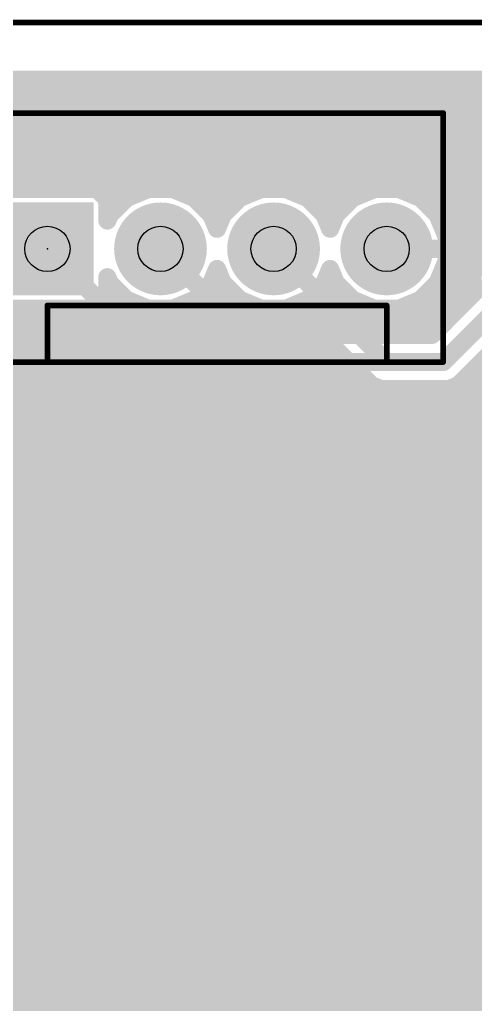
# Model space of a CAD drawing. Extents: x -0.1 to 54.7, y 0 to 86.4.
# Drawn here: x 17.16 to 27.39, y 64.33 to 86.42 of the extents above; entities that cross this region are included whole.
import ezdxf

# ---------------------------------------------------------------- set-up
doc = ezdxf.new("R2010")
doc.units = 0
for name, color, linetype in [('1', 22, 'CONTINUOUS'), ('16', 175, 'CONTINUOUS'), ('17', 82, 'CONTINUOUS'), ('20', 7, 'CONTINUOUS'), ('21', 253, 'CONTINUOUS'), ('23', 7, 'CONTINUOUS'), ('29', 253, 'CONTINUOUS'), ('30', 253, 'CONTINUOUS'), ('44', 253, 'CONTINUOUS')]:
    doc.layers.add(name, color=color, linetype=linetype)

# ---------------------------------------------------------------- blocks, each defined once
blk = doc.blocks.new('SQUAREP')
blk.add_solid([(-0.5, -0.5), (0.5, -0.5), (-0.5, 0.5), (0.5, 0.5)])
blk = doc.blocks.new('ROUNDP')
at = {"const_width": 0.5}
blk.add_lwpolyline([(0, -0.25, 1), (0, 0.25, 1), (0, -0.25)], format="xyb", dxfattribs=at)

msp = doc.modelspace()

# ---------------------------------------------------------------- linework, layer by layer
at = {"layer": '1', "const_width": 0.4064}
for points in [[(11.1444, 84.9376), (43.4656, 84.9376)], [(12.7, 85.0773), (41.91, 85.0773)], [(9.3249, 84.5312), (45.2851, 84.5312)], [(8.1671, 84.1248), (46.4429, 84.1248)], [(7.3695, 83.7184), (47.2405, 83.7184)], [(6.6204, 83.312), (47.9896, 83.312)], [(6.0611, 82.9056), (48.5489, 82.9056)], [(18.8881, 82.6262), (16.6719, 82.6262)], [(19.1262, 82.3881), (18.8881, 82.6262)], [(19.0151, 82.4992), (19.7456, 82.4992)], [(20.0522, 82.6262), (19.5574, 82.4213)], [(20.5878, 82.6262), (20.0522, 82.6262)], [(21.0826, 82.4213), (20.5878, 82.6262)], [(20.8944, 82.4992), (22.2856, 82.4992)], [(22.5922, 82.6262), (22.0974, 82.4213)], [(23.1278, 82.6262), (22.5922, 82.6262)], [(23.6226, 82.4213), (23.1278, 82.6262)], [(23.4344, 82.4992), (24.8256, 82.4992)], [(25.1322, 82.6262), (24.6374, 82.4213)], [(25.6678, 82.6262), (25.1322, 82.6262)], [(26.1626, 82.4213), (25.6678, 82.6262)], [(25.9744, 82.4992), (49.1083, 82.4992)], [(19.1262, 81.9157), (19.1262, 82.3881)], [(19.5574, 82.4213), (19.1787, 82.0426)], [(21.4612, 82.0426), (21.0826, 82.4213)], [(22.0974, 82.4213), (21.7187, 82.0426)], [(24.0013, 82.0426), (23.6226, 82.4213)], [(24.6374, 82.4213), (24.2587, 82.0426)], [(26.5413, 82.0426), (26.1626, 82.4213)], [(19.1262, 82.0928), (19.229, 82.0928)], [(19.1787, 82.0426), (19.1262, 81.9157)], [(21.411, 82.0928), (21.769, 82.0928)], [(21.59, 81.7317), (21.4612, 82.0426)], [(21.7187, 82.0426), (21.59, 81.7317)], [(23.951, 82.0928), (24.309, 82.0928)], [(24.13, 81.7317), (24.0013, 82.0426)], [(24.2587, 82.0426), (24.13, 81.7317)], [(26.491, 82.0928), (49.5739, 82.0928)], [(26.6046, 81.8896), (26.5413, 82.0426)], [(40.7613, 81.8896), (26.6046, 81.8896)], [(25.4, 78.74), (22.86, 81.28)], [(25.4, 81.28), (40.64, 81.28)], [(21.4612, 80.5174), (21.59, 80.8283)], [(21.59, 80.8283), (21.7187, 80.5174)], [(19.1262, 80.1719), (19.1262, 80.6443)], [(19.1262, 80.6443), (19.1787, 80.5174)], [(19.1262, 80.4672), (19.229, 80.4672)], [(19.1787, 80.5174), (19.5574, 80.1387)], [(21.0826, 80.1387), (21.4612, 80.5174)], [(21.411, 80.4672), (21.769, 80.4672)], [(21.7187, 80.5174), (22.0974, 80.1387)], [(18.8881, 79.9338), (19.1262, 80.1719)], [(19.0151, 80.0608), (19.7456, 80.0608)], [(19.5574, 80.1387), (20.0522, 79.9338)], [(20.5878, 79.9338), (21.0826, 80.1387)], [(20.8944, 80.0608), (22.2856, 80.0608)], [(22.0974, 80.1387), (22.5922, 79.9338)], [(16.6719, 79.9338), (18.8881, 79.9338)], [(20.0522, 79.9338), (20.5878, 79.9338)], [(22.5922, 79.9338), (23.1278, 79.9338)], [(23.1278, 79.9338), (23.2807, 79.9972)], [(23.2807, 79.9972), (25.0547, 78.2232)], [(27.94, 80.01), (26.67, 78.74)], [(11.2014, 79.6544), (23.6235, 79.6544)], [(27.1868, 78.3947), (28.1925, 79.4004)], [(11.2014, 79.248), (24.0299, 79.248)], [(11.5312, 78.8416), (24.4363, 78.8416)], [(26.67, 78.74), (25.4, 78.74)], [(11.9376, 78.4352), (24.8427, 78.4352)], [(27.0153, 78.2232), (27.1868, 78.3947)], [(27.2273, 78.4352), (41.3527, 78.4352)], [(12.344, 78.0288), (41.7591, 78.0288)], [(25.0547, 78.2232), (25.2787, 78.1304)], [(25.2787, 78.1304), (26.7913, 78.1304)], [(26.7913, 78.1304), (27.0153, 78.2232)], [(12.7504, 77.6224), (42.1655, 77.6224)], [(17.0999, 77.0829), (16.7171, 77.2414)], [(16.7785, 77.216), (42.5719, 77.216)], [(17.3929, 76.7899), (17.0999, 77.0829)], [(17.3732, 76.8096), (42.9783, 76.8096)], [(17.5514, 76.4071), (17.3929, 76.7899)], [(17.5514, 29.6414), (17.5514, 76.4071)], [(17.5514, 76.4032), (43.3847, 76.4032)], [(17.5514, 75.9968), (43.7911, 75.9968)], [(17.5514, 75.5904), (43.8404, 75.5904)], [(17.5514, 75.184), (43.8404, 75.184)], [(17.5514, 74.7776), (43.8404, 74.7776)], [(17.5514, 74.3712), (43.8404, 74.3712)], [(17.5514, 73.9648), (43.8404, 73.9648)], [(17.5514, 73.5584), (43.8404, 73.5584)], [(17.5514, 73.152), (43.8404, 73.152)], [(17.5514, 72.7456), (43.8404, 72.7456)], [(17.5514, 72.3392), (43.8404, 72.3392)], [(17.5514, 71.9328), (43.8404, 71.9328)], [(17.5514, 71.5264), (43.8404, 71.5264)], [(17.5514, 71.12), (43.8404, 71.12)], [(17.5514, 70.7136), (43.8404, 70.7136)], [(17.5514, 70.3072), (43.8404, 70.3072)], [(17.5514, 69.9008), (43.8404, 69.9008)], [(17.5514, 69.4944), (43.8404, 69.4944)], [(17.5514, 69.088), (43.8404, 69.088)], [(17.5514, 68.6816), (43.8404, 68.6816)], [(17.5514, 68.2752), (43.8404, 68.2752)], [(17.5514, 67.8688), (43.8404, 67.8688)], [(17.5514, 67.4624), (43.8404, 67.4624)], [(17.5514, 67.056), (43.8404, 67.056)], [(17.5514, 66.6496), (43.8404, 66.6496)], [(17.5514, 66.2432), (43.8404, 66.2432)], [(17.5514, 65.8368), (43.8404, 65.8368)], [(17.5514, 65.4304), (43.8404, 65.4304)], [(17.5514, 65.024), (43.8404, 65.024)], [(17.5514, 64.6176), (43.8404, 64.6176)], [(17.5514, 64.2112), (43.8404, 64.2112)]]:
    msp.add_lwpolyline(points, dxfattribs=at)
at = {"layer": '1', "const_width": 0.2032}
for points in [[(18.96, 82.698, 1), (18.8163, 82.5544)], [(18.8881, 82.5246, 1), (18.8881, 82.7278)], [(19.0151, 82.6008, 1), (19.0151, 82.3976)], [(19.7456, 82.3976, 1), (19.7456, 82.6008)], [(20.0522, 82.7278, 1), (20.0522, 82.5246)], [(20.0911, 82.5323, 1), (20.0133, 82.7201)], [(20.6267, 82.7201, 1), (20.5489, 82.5323)], [(20.5878, 82.5246, 1), (20.5878, 82.7278)], [(20.8944, 82.6008, 1), (20.8944, 82.3976)], [(22.2856, 82.3976, 1), (22.2856, 82.6008)], [(22.5922, 82.7278, 1), (22.5922, 82.5246)], [(22.6311, 82.5323, 1), (22.5533, 82.7201)], [(23.1667, 82.7201, 1), (23.0889, 82.5323)], [(23.1278, 82.5246, 1), (23.1278, 82.7278)], [(23.4344, 82.6008, 1), (23.4344, 82.3976)], [(24.8256, 82.3976, 1), (24.8256, 82.6008)], [(25.1322, 82.7278, 1), (25.1322, 82.5246)], [(25.1711, 82.5323, 1), (25.0933, 82.7201)], [(25.7067, 82.7201, 1), (25.6289, 82.5323)], [(25.6678, 82.5246, 1), (25.6678, 82.7278)], [(25.9744, 82.6008, 1), (25.9744, 82.3976)], [(19.2278, 82.3881, 1), (19.0246, 82.3881)], [(19.0544, 82.3163, 1), (19.198, 82.46)], [(19.5186, 82.5151, 1), (19.5963, 82.3274)], [(19.6293, 82.3494, 1), (19.4856, 82.4931)], [(21.1544, 82.4931, 1), (21.0107, 82.3494)], [(21.0437, 82.3274, 1), (21.1214, 82.5151)], [(22.0586, 82.5151, 1), (22.1363, 82.3274)], [(22.1693, 82.3494, 1), (22.0256, 82.4931)], [(23.6944, 82.4931, 1), (23.5507, 82.3494)], [(23.5837, 82.3274, 1), (23.6614, 82.5151)], [(24.5986, 82.5151, 1), (24.6763, 82.3274)], [(24.7093, 82.3494, 1), (24.5656, 82.4931)], [(26.2344, 82.4931, 1), (26.0907, 82.3494)], [(26.1237, 82.3274, 1), (26.2014, 82.5151)], [(19.1262, 82.1944, 1), (19.1262, 81.9912)], [(19.1069, 82.1144, 1), (19.2506, 81.9707)], [(19.2726, 82.0037, 1), (19.0849, 82.0814)], [(19.229, 81.9912, 1), (19.229, 82.1944)], [(21.411, 82.1944, 1), (21.411, 81.9912)], [(21.5551, 82.0814, 1), (21.3674, 82.0037)], [(21.3894, 81.9707, 1), (21.5331, 82.1144)], [(21.6469, 82.1144, 1), (21.7906, 81.9707)], [(21.8126, 82.0037, 1), (21.6249, 82.0814)], [(21.769, 81.9912, 1), (21.769, 82.1944)], [(23.951, 82.1944, 1), (23.951, 81.9912)], [(24.0951, 82.0814, 1), (23.9074, 82.0037)], [(23.9294, 81.9707, 1), (24.0731, 82.1144)], [(24.1869, 82.1144, 1), (24.3306, 81.9707)], [(24.3526, 82.0037, 1), (24.1649, 82.0814)], [(24.309, 81.9912, 1), (24.309, 82.1944)], [(26.491, 82.1944, 1), (26.491, 81.9912)], [(26.6351, 82.0814, 1), (26.4474, 82.0037)], [(26.4694, 81.9707, 1), (26.6131, 82.1144)], [(19.0323, 81.9546, 1), (19.2201, 81.8768)], [(19.0246, 81.9157, 1), (19.2278, 81.9157)], [(26.6046, 81.9912, 1), (26.6046, 81.788)], [(26.5107, 81.8507, 1), (26.6985, 81.9285)], [(21.4961, 81.7706, 1), (21.6839, 81.6928)], [(21.4961, 81.6928, 1), (21.6839, 81.7706)], [(24.0361, 81.7706, 1), (24.2239, 81.6928)], [(24.0361, 81.6928, 1), (24.2239, 81.7706)], [(22.9318, 81.3518, 1), (22.7882, 81.2082)], [(25.4, 81.3816, 1), (25.4, 81.1784)], [(21.6839, 80.8671, 1), (21.4961, 80.7894)], [(21.6839, 80.7894, 1), (21.4961, 80.8671)], [(19.2278, 80.6443, 1), (19.0246, 80.6443)], [(19.2201, 80.6832, 1), (19.0323, 80.6054)], [(19.1262, 80.5688, 1), (19.1262, 80.3656)], [(19.2506, 80.5893, 1), (19.1069, 80.4456)], [(19.0849, 80.4786, 1), (19.2726, 80.5563)], [(19.229, 80.3656, 1), (19.229, 80.5688)], [(21.411, 80.5688, 1), (21.411, 80.3656)], [(21.3674, 80.5563, 1), (21.5551, 80.4786)], [(21.5331, 80.4456, 1), (21.3894, 80.5893)], [(21.7906, 80.5893, 1), (21.6469, 80.4456)], [(21.6249, 80.4786, 1), (21.8126, 80.5563)], [(21.769, 80.3656, 1), (21.769, 80.5688)], [(19.0151, 80.1624, 1), (19.0151, 79.9592)], [(19.0246, 80.1719, 1), (19.2278, 80.1719)], [(19.198, 80.1, 1), (19.0544, 80.2437)], [(19.5963, 80.2326, 1), (19.5186, 80.0449)], [(19.4856, 80.0669, 1), (19.6293, 80.2106)], [(19.7456, 79.9592, 1), (19.7456, 80.1624)], [(20.8944, 80.1624, 1), (20.8944, 79.9592)], [(21.0107, 80.2106, 1), (21.1544, 80.0669)], [(21.1214, 80.0449, 1), (21.0437, 80.2326)], [(22.1363, 80.2326, 1), (22.0586, 80.0449)], [(22.0256, 80.0669, 1), (22.1693, 80.2106)], [(22.2856, 79.9592, 1), (22.2856, 80.1624)], [(18.8163, 80.0056, 1), (18.96, 79.862)], [(18.8881, 79.8322, 1), (18.8881, 80.0354)], [(20.0522, 80.0354, 1), (20.0522, 79.8322)], [(20.0133, 79.8399, 1), (20.0911, 80.0277)], [(20.5489, 80.0277, 1), (20.6267, 79.8399)], [(20.5878, 79.8322, 1), (20.5878, 80.0354)], [(22.5922, 80.0354, 1), (22.5922, 79.8322)], [(22.5533, 79.8399, 1), (22.6311, 80.0277)], [(23.0889, 80.0277, 1), (23.1667, 79.8399)], [(23.1278, 79.8322, 1), (23.1278, 80.0354)], [(23.3526, 80.069, 1), (23.2089, 79.9253)], [(23.3196, 79.9033, 1), (23.2419, 80.091)], [(23.6235, 79.5528, 1), (23.6235, 79.756)], [(24.0299, 79.1464, 1), (24.0299, 79.3496)], [(24.4363, 78.74, 1), (24.4363, 78.9432)], [(25.4, 78.8416, 1), (25.4, 78.6384)], [(25.3282, 78.6682, 1), (25.4718, 78.8118)], [(26.5982, 78.8118, 1), (26.7418, 78.6682)], [(26.67, 78.6384, 1), (26.67, 78.8416)], [(24.8427, 78.3336, 1), (24.8427, 78.5368)], [(27.1149, 78.4665, 1), (27.2586, 78.3228)], [(27.2586, 78.3228, 1), (27.1149, 78.4665)], [(27.2273, 78.5368, 1), (27.2273, 78.3336)], [(25.0936, 78.3171, 1), (25.0158, 78.1293)], [(24.9828, 78.1514, 1), (25.1265, 78.295)], [(25.2787, 78.232, 1), (25.2787, 78.0288)], [(25.2399, 78.0365, 1), (25.3176, 78.2243)], [(26.7524, 78.2243, 1), (26.8301, 78.0365)], [(26.7913, 78.0288, 1), (26.7913, 78.232)], [(26.9435, 78.295, 1), (27.0872, 78.1514)], [(27.0542, 78.1293, 1), (26.9764, 78.3171)], [(17.1717, 77.1547, 1), (17.0281, 77.011)], [(17.061, 76.989, 1), (17.1388, 77.1767)], [(17.3732, 76.9112, 1), (17.3732, 76.708)], [(17.4867, 76.8288, 1), (17.299, 76.751)], [(17.321, 76.7181, 1), (17.4647, 76.8617)], [(17.653, 76.4071, 1), (17.4498, 76.4071)], [(17.5514, 76.5048, 1), (17.5514, 76.3016)], [(17.4575, 76.3683, 1), (17.6453, 76.446)], [(17.5514, 76.0984, 1), (17.5514, 75.8952)], [(17.5514, 75.692, 1), (17.5514, 75.4888)], [(17.5514, 75.2856, 1), (17.5514, 75.0824)], [(17.5514, 74.8792, 1), (17.5514, 74.676)], [(17.5514, 74.4728, 1), (17.5514, 74.2696)], [(17.5514, 74.0664, 1), (17.5514, 73.8632)], [(17.5514, 73.66, 1), (17.5514, 73.4568)], [(17.5514, 73.2536, 1), (17.5514, 73.0504)], [(17.5514, 72.8472, 1), (17.5514, 72.644)], [(17.5514, 72.4408, 1), (17.5514, 72.2376)], [(17.5514, 72.0344, 1), (17.5514, 71.8312)], [(17.5514, 71.628, 1), (17.5514, 71.4248)], [(17.5514, 71.2216, 1), (17.5514, 71.0184)], [(17.5514, 70.8152, 1), (17.5514, 70.612)], [(17.5514, 70.4088, 1), (17.5514, 70.2056)], [(17.5514, 70.0024, 1), (17.5514, 69.7992)], [(17.5514, 69.596, 1), (17.5514, 69.3928)], [(17.5514, 69.1896, 1), (17.5514, 68.9864)], [(17.5514, 68.7832, 1), (17.5514, 68.58)], [(17.5514, 68.3768, 1), (17.5514, 68.1736)], [(17.5514, 67.9704, 1), (17.5514, 67.7672)], [(17.5514, 67.564, 1), (17.5514, 67.3608)], [(17.5514, 67.1576, 1), (17.5514, 66.9544)], [(17.5514, 66.7512, 1), (17.5514, 66.548)], [(17.5514, 66.3448, 1), (17.5514, 66.1416)], [(17.5514, 65.9384, 1), (17.5514, 65.7352)], [(17.5514, 65.532, 1), (17.5514, 65.3288)], [(17.5514, 65.1256, 1), (17.5514, 64.9224)], [(17.5514, 64.7192, 1), (17.5514, 64.516)], [(17.5514, 64.3128, 1), (17.5514, 64.1096)]]:
    msp.add_lwpolyline(points, format="xyb", dxfattribs=at)
at = {"layer": '16', "const_width": 0.4064}
for points in [[(11.1444, 84.9376), (43.4656, 84.9376)], [(12.7, 85.0773), (41.91, 85.0773)], [(9.3249, 84.5312), (45.2851, 84.5312)], [(8.1671, 84.1248), (46.4429, 84.1248)], [(7.3695, 83.7184), (47.2405, 83.7184)], [(6.6204, 83.312), (47.9896, 83.312)], [(6.0611, 82.9056), (48.5489, 82.9056)], [(18.8881, 82.6262), (16.6719, 82.6262)], [(19.1262, 82.3881), (18.8881, 82.6262)], [(19.0151, 82.4992), (19.7456, 82.4992)], [(20.0522, 82.6262), (19.5574, 82.4213)], [(20.5878, 82.6262), (20.0522, 82.6262)], [(21.0826, 82.4213), (20.5878, 82.6262)], [(20.8944, 82.4992), (22.2856, 82.4992)], [(22.5922, 82.6262), (22.0974, 82.4213)], [(23.1278, 82.6262), (22.5922, 82.6262)], [(23.6226, 82.4213), (23.1278, 82.6262)], [(23.4344, 82.4992), (24.8256, 82.4992)], [(25.1322, 82.6262), (24.6374, 82.4213)], [(25.6678, 82.6262), (25.1322, 82.6262)], [(26.1626, 82.4213), (25.6678, 82.6262)], [(25.9744, 82.4992), (49.1083, 82.4992)], [(19.1262, 81.9157), (19.1262, 82.3881)], [(19.5574, 82.4213), (19.1787, 82.0426)], [(21.4612, 82.0426), (21.0826, 82.4213)], [(22.0974, 82.4213), (21.7187, 82.0426)], [(24.0013, 82.0426), (23.6226, 82.4213)], [(24.6374, 82.4213), (24.2587, 82.0426)], [(26.5413, 82.0426), (26.1626, 82.4213)], [(19.1262, 82.0928), (19.229, 82.0928)], [(19.1787, 82.0426), (19.1262, 81.9157)], [(21.411, 82.0928), (21.769, 82.0928)], [(21.59, 81.7317), (21.4612, 82.0426)], [(21.7187, 82.0426), (21.59, 81.7317)], [(23.951, 82.0928), (24.309, 82.0928)], [(24.13, 81.7317), (24.0013, 82.0426)], [(24.2587, 82.0426), (24.13, 81.7317)], [(26.491, 82.0928), (49.5739, 82.0928)], [(26.7462, 81.5478), (26.5413, 82.0426)], [(26.6888, 81.6864), (49.9803, 81.6864)], [(26.7462, 81.0122), (26.7462, 81.5478)], [(17.78, 81.28), (21.59, 77.47)], [(22.86, 78.74), (20.32, 81.28)], [(26.7462, 81.28), (50.3867, 81.28)], [(26.5413, 80.5174), (26.7462, 81.0122)], [(24.0013, 80.5174), (24.13, 80.8283)], [(24.13, 80.8283), (24.2587, 80.5174)], [(26.6888, 80.8736), (50.7381, 80.8736)], [(23.6226, 80.1387), (24.0013, 80.5174)], [(23.951, 80.4672), (24.309, 80.4672)], [(24.2587, 80.5174), (24.6374, 80.1387)], [(26.1626, 80.1387), (26.5413, 80.5174)], [(27.5947, 80.5268), (26.4175, 79.3496)], [(26.491, 80.4672), (27.5351, 80.4672)], [(23.1278, 79.9338), (23.6226, 80.1387)], [(23.4344, 80.0608), (24.8256, 80.0608)], [(24.6374, 80.1387), (25.1322, 79.9338)], [(25.6678, 79.9338), (26.1626, 80.1387)], [(25.9744, 80.0608), (27.1287, 80.0608)], [(16.6719, 79.9338), (18.2641, 79.9338)], [(18.2641, 79.9338), (21.0732, 77.1247)], [(23.1125, 79.3496), (22.4831, 79.979)], [(22.4831, 79.979), (22.5922, 79.9338)], [(22.5922, 79.9338), (23.1278, 79.9338)], [(25.1322, 79.9338), (25.6678, 79.9338)], [(27.94, 80.01), (26.67, 78.74)], [(2.9861, 79.6544), (18.5435, 79.6544)], [(22.8077, 79.6544), (26.7223, 79.6544)], [(26.4175, 79.3496), (23.1125, 79.3496)], [(2.7728, 79.248), (18.9499, 79.248)], [(2.5657, 78.8416), (19.3563, 78.8416)], [(26.67, 78.74), (22.86, 78.74)], [(26.67, 77.47), (27.94, 78.74)], [(2.3586, 78.4352), (19.7627, 78.4352)], [(2.1517, 78.0288), (20.1691, 78.0288)], [(27.0153, 76.9532), (28.1925, 78.1304)], [(2.0196, 77.6224), (20.5755, 77.6224)], [(21.59, 77.47), (26.67, 77.47)], [(1.8876, 77.216), (20.9819, 77.216)], [(27.2781, 77.216), (41.3019, 77.216)], [(21.0732, 77.1247), (21.2447, 76.9532)], [(21.2447, 76.9532), (21.4687, 76.8604)], [(26.7913, 76.8604), (27.0153, 76.9532)], [(1.7555, 76.8096), (41.7083, 76.8096)], [(21.4687, 76.8604), (26.7913, 76.8604)], [(1.6235, 76.4032), (42.1147, 76.4032)], [(4.9018, 75.9968), (42.5211, 75.9968)], [(5.4257, 75.5904), (42.5704, 75.5904)], [(5.5958, 75.184), (42.5704, 75.184)], [(5.6054, 74.7776), (42.5704, 74.7776)], [(5.4695, 74.3712), (42.5704, 74.3712)], [(5.1209, 73.9648), (42.5704, 73.9648)], [(1.2827, 73.5584), (42.5704, 73.5584)], [(5.3241, 73.152), (42.5704, 73.152)], [(5.5537, 72.7456), (42.5704, 72.7456)], [(5.6054, 72.3392), (42.5704, 72.3392)], [(5.5116, 71.9328), (42.5704, 71.9328)], [(5.2225, 71.5264), (42.5704, 71.5264)], [(1.2827, 71.12), (42.5704, 71.12)], [(5.2225, 70.7136), (42.5704, 70.7136)], [(5.5116, 70.3072), (42.5704, 70.3072)], [(5.6054, 69.9008), (42.5704, 69.9008)], [(5.5537, 69.4944), (42.5704, 69.4944)], [(5.3241, 69.088), (42.5704, 69.088)], [(1.2827, 68.6816), (42.5704, 68.6816)], [(5.1208, 68.2752), (42.5704, 68.2752)], [(5.4695, 67.8688), (42.5704, 67.8688)], [(5.6054, 67.4624), (42.5704, 67.4624)], [(5.5958, 67.056), (42.5704, 67.056)], [(5.4257, 66.6496), (42.5704, 66.6496)], [(4.9018, 66.2432), (42.5704, 66.2432)], [(4.9018, 65.8368), (42.5704, 65.8368)], [(5.4257, 65.4304), (42.5704, 65.4304)], [(5.5958, 65.024), (42.5704, 65.024)], [(5.6054, 64.6176), (42.5704, 64.6176)], [(5.4695, 64.2112), (42.5704, 64.2112)]]:
    msp.add_lwpolyline(points, dxfattribs=at)
at = {"layer": '16', "const_width": 0.2032}
for points in [[(18.96, 82.698, 1), (18.8163, 82.5544)], [(18.8881, 82.5246, 1), (18.8881, 82.7278)], [(19.0151, 82.6008, 1), (19.0151, 82.3976)], [(19.7456, 82.3976, 1), (19.7456, 82.6008)], [(20.0522, 82.7278, 1), (20.0522, 82.5246)], [(20.0911, 82.5323, 1), (20.0133, 82.7201)], [(20.6267, 82.7201, 1), (20.5489, 82.5323)], [(20.5878, 82.5246, 1), (20.5878, 82.7278)], [(20.8944, 82.6008, 1), (20.8944, 82.3976)], [(22.2856, 82.3976, 1), (22.2856, 82.6008)], [(22.5922, 82.7278, 1), (22.5922, 82.5246)], [(22.6311, 82.5323, 1), (22.5533, 82.7201)], [(23.1667, 82.7201, 1), (23.0889, 82.5323)], [(23.1278, 82.5246, 1), (23.1278, 82.7278)], [(23.4344, 82.6008, 1), (23.4344, 82.3976)], [(24.8256, 82.3976, 1), (24.8256, 82.6008)], [(25.1322, 82.7278, 1), (25.1322, 82.5246)], [(25.1711, 82.5323, 1), (25.0933, 82.7201)], [(25.7067, 82.7201, 1), (25.6289, 82.5323)], [(25.6678, 82.5246, 1), (25.6678, 82.7278)], [(25.9744, 82.6008, 1), (25.9744, 82.3976)], [(19.2278, 82.3881, 1), (19.0246, 82.3881)], [(19.0544, 82.3163, 1), (19.198, 82.46)], [(19.5186, 82.5151, 1), (19.5963, 82.3274)], [(19.6293, 82.3494, 1), (19.4856, 82.4931)], [(21.1544, 82.4931, 1), (21.0107, 82.3494)], [(21.0437, 82.3274, 1), (21.1214, 82.5151)], [(22.0586, 82.5151, 1), (22.1363, 82.3274)], [(22.1693, 82.3494, 1), (22.0256, 82.4931)], [(23.6944, 82.4931, 1), (23.5507, 82.3494)], [(23.5837, 82.3274, 1), (23.6614, 82.5151)], [(24.5986, 82.5151, 1), (24.6763, 82.3274)], [(24.7093, 82.3494, 1), (24.5656, 82.4931)], [(26.2344, 82.4931, 1), (26.0907, 82.3494)], [(26.1237, 82.3274, 1), (26.2014, 82.5151)], [(19.1262, 82.1944, 1), (19.1262, 81.9912)], [(19.1069, 82.1144, 1), (19.2506, 81.9707)], [(19.2726, 82.0037, 1), (19.0849, 82.0814)], [(19.229, 81.9912, 1), (19.229, 82.1944)], [(21.411, 82.1944, 1), (21.411, 81.9912)], [(21.5551, 82.0814, 1), (21.3674, 82.0037)], [(21.3894, 81.9707, 1), (21.5331, 82.1144)], [(21.6469, 82.1144, 1), (21.7906, 81.9707)], [(21.8126, 82.0037, 1), (21.6249, 82.0814)], [(21.769, 81.9912, 1), (21.769, 82.1944)], [(23.951, 82.1944, 1), (23.951, 81.9912)], [(24.0951, 82.0814, 1), (23.9074, 82.0037)], [(23.9294, 81.9707, 1), (24.0731, 82.1144)], [(24.1869, 82.1144, 1), (24.3306, 81.9707)], [(24.3526, 82.0037, 1), (24.1649, 82.0814)], [(24.309, 81.9912, 1), (24.309, 82.1944)], [(26.491, 82.1944, 1), (26.491, 81.9912)], [(26.6351, 82.0814, 1), (26.4474, 82.0037)], [(26.4694, 81.9707, 1), (26.6131, 82.1144)], [(19.0323, 81.9546, 1), (19.2201, 81.8768)], [(19.0246, 81.9157, 1), (19.2278, 81.9157)], [(21.4961, 81.7706, 1), (21.6839, 81.6928)], [(21.4961, 81.6928, 1), (21.6839, 81.7706)], [(24.0361, 81.7706, 1), (24.2239, 81.6928)], [(24.0361, 81.6928, 1), (24.2239, 81.7706)], [(26.6888, 81.788, 1), (26.6888, 81.5848)], [(26.8478, 81.5478, 1), (26.6446, 81.5478)], [(26.6523, 81.5089, 1), (26.8401, 81.5867)], [(17.8518, 81.3518, 1), (17.7082, 81.2082)], [(20.3918, 81.3518, 1), (20.2482, 81.2082)], [(26.7462, 81.3816, 1), (26.7462, 81.1784)], [(26.6446, 81.0122, 1), (26.8478, 81.0122)], [(26.8401, 80.9733, 1), (26.6523, 81.0511)], [(24.2239, 80.8671, 1), (24.0361, 80.7894)], [(24.2239, 80.7894, 1), (24.0361, 80.8671)], [(26.6888, 80.9752, 1), (26.6888, 80.772)], [(23.951, 80.5688, 1), (23.951, 80.3656)], [(23.9074, 80.5563, 1), (24.0951, 80.4786)], [(24.0731, 80.4456, 1), (23.9294, 80.5893)], [(24.3306, 80.5893, 1), (24.1869, 80.4456)], [(24.1649, 80.4786, 1), (24.3526, 80.5563)], [(24.309, 80.3656, 1), (24.309, 80.5688)], [(26.491, 80.5688, 1), (26.491, 80.3656)], [(26.4474, 80.5563, 1), (26.6351, 80.4786)], [(26.6131, 80.4456, 1), (26.4694, 80.5893)], [(23.4344, 80.1624, 1), (23.4344, 79.9592)], [(23.5507, 80.2106, 1), (23.6944, 80.0669)], [(23.6614, 80.0449, 1), (23.5837, 80.2326)], [(24.6763, 80.2326, 1), (24.5986, 80.0449)], [(24.5656, 80.0669, 1), (24.7093, 80.2106)], [(24.8256, 79.9592, 1), (24.8256, 80.1624)], [(25.9744, 80.1624, 1), (25.9744, 79.9592)], [(26.0907, 80.2106, 1), (26.2344, 80.0669)], [(26.2014, 80.0449, 1), (26.1237, 80.2326)], [(27.1287, 79.9592, 1), (27.1287, 80.1624)], [(18.3359, 80.0056, 1), (18.1923, 79.862)], [(18.2641, 79.8322, 1), (18.2641, 80.0354)], [(22.522, 80.0729, 1), (22.4442, 79.8851)], [(22.5549, 80.0508, 1), (22.4113, 79.9072)], [(22.5922, 80.0354, 1), (22.5922, 79.8322)], [(22.5533, 79.8399, 1), (22.6311, 80.0277)], [(23.0889, 80.0277, 1), (23.1667, 79.8399)], [(23.1278, 79.8322, 1), (23.1278, 80.0354)], [(25.1322, 80.0354, 1), (25.1322, 79.8322)], [(25.0933, 79.8399, 1), (25.1711, 80.0277)], [(25.6289, 80.0277, 1), (25.7067, 79.8399)], [(25.6678, 79.8322, 1), (25.6678, 80.0354)], [(18.5435, 79.5528, 1), (18.5435, 79.756)], [(22.8077, 79.756, 1), (22.8077, 79.5528)], [(26.7223, 79.5528, 1), (26.7223, 79.756)], [(23.1125, 79.4512, 1), (23.1125, 79.248)], [(26.4175, 79.248, 1), (26.4175, 79.4512)], [(18.9499, 79.1464, 1), (18.9499, 79.3496)], [(23.0407, 79.2778, 1), (23.1843, 79.4214)], [(26.3457, 79.4214, 1), (26.4893, 79.2778)], [(19.3563, 78.74, 1), (19.3563, 78.9432)], [(22.86, 78.8416, 1), (22.86, 78.6384)], [(22.7882, 78.6682, 1), (22.9318, 78.8118)], [(26.5982, 78.8118, 1), (26.7418, 78.6682)], [(26.67, 78.6384, 1), (26.67, 78.8416)], [(19.7627, 78.3336, 1), (19.7627, 78.5368)], [(20.1691, 77.9272, 1), (20.1691, 78.1304)], [(20.5755, 77.5208, 1), (20.5755, 77.724)], [(21.59, 77.5716, 1), (21.59, 77.3684)], [(21.5182, 77.3982, 1), (21.6618, 77.5418)], [(26.5982, 77.5418, 1), (26.7418, 77.3982)], [(26.67, 77.3684, 1), (26.67, 77.5716)], [(20.9819, 77.1144, 1), (20.9819, 77.3176)], [(27.2781, 77.3176, 1), (27.2781, 77.1144)], [(21.145, 77.1965, 1), (21.0014, 77.0528)], [(21.0014, 77.0528, 1), (21.145, 77.1965)], [(21.2836, 77.0471, 1), (21.2058, 76.8593)], [(21.1728, 76.8814, 1), (21.3165, 77.025)], [(26.9435, 77.025, 1), (27.0872, 76.8814)], [(27.0542, 76.8593, 1), (26.9764, 77.0471)], [(21.4687, 76.962, 1), (21.4687, 76.7588)], [(21.4299, 76.7665, 1), (21.5076, 76.9543)], [(26.7524, 76.9543, 1), (26.8301, 76.7665)], [(26.7913, 76.7588, 1), (26.7913, 76.962)]]:
    msp.add_lwpolyline(points, format="xyb", dxfattribs=at)
at = {"layer": '20', "const_width": 0.127}
msp.add_lwpolyline([(12.7, 86.36), (41.91, 86.36)], dxfattribs=at)
at = {"layer": '21', "const_width": 0.127}
for points in [[(26.67, 84.328), (16.51, 84.328)], [(26.67, 84.328), (26.67, 78.74)], [(17.78, 78.74), (17.78, 80.01)], [(17.78, 80.01), (25.4, 80.01)], [(25.4, 80.01), (25.4, 78.74)], [(17.78, 78.74), (16.51, 78.74)], [(25.4, 78.74), (17.78, 78.74)], [(26.67, 78.74), (25.4, 78.74)]]:
    msp.add_lwpolyline(points, dxfattribs=at)
at = {"layer": '21', "const_width": 0.0635}
for points in [[(26.7018, 84.328, 1), (26.6383, 84.328)], [(26.67, 84.2963, 1), (26.67, 84.3598)], [(17.78, 80.0418, 1), (17.78, 79.9783)], [(17.8117, 80.01, 1), (17.7483, 80.01)], [(25.4318, 80.01, 1), (25.3683, 80.01)], [(25.4, 79.9783, 1), (25.4, 80.0418)], [(17.78, 78.7718, 1), (17.78, 78.7083)], [(17.7483, 78.74, 1), (17.8117, 78.74)], [(17.78, 78.7083, 1), (17.78, 78.7718)], [(25.4, 78.7718, 1), (25.4, 78.7083)], [(25.3683, 78.74, 1), (25.4318, 78.74)], [(25.4, 78.7083, 1), (25.4, 78.7718)], [(26.6383, 78.74, 1), (26.7018, 78.74)], [(26.67, 78.7083, 1), (26.67, 78.7718)]]:
    msp.add_lwpolyline(points, format="xyb", dxfattribs=at)
at = {"layer": '23'}
msp.add_point((17.78, 81.28), dxfattribs=at)
at = {"layer": '44'}
for centre in [(17.78, 81.28), (20.32, 81.28), (22.86, 81.28), (25.4, 81.28)]:
    msp.add_circle(centre, 0.508, dxfattribs=at)

# ---------------------------------------------------------------- block references
at = {"layer": '17', "xscale": 1.8796, "yscale": 1.8796}
for name, p in [('SQUAREP', (17.78, 81.28)), ('SQUAREP', (17.78, 81.28)), ('ROUNDP', (20.32, 81.28)), ('ROUNDP', (20.32, 81.28)), ('ROUNDP', (22.86, 81.28)), ('ROUNDP', (22.86, 81.28)), ('ROUNDP', (25.4, 81.28)), ('ROUNDP', (25.4, 81.28))]:
    msp.add_blockref(name, p, dxfattribs=at)
at = {"layer": '29', "xscale": 2.0828, "yscale": 2.0828}
for name, p in [('SQUAREP', (17.78, 81.28)), ('ROUNDP', (20.32, 81.28)), ('ROUNDP', (22.86, 81.28)), ('ROUNDP', (25.4, 81.28))]:
    msp.add_blockref(name, p, dxfattribs=at)
at = {"layer": '30', "xscale": 2.0828, "yscale": 2.0828}
for name, p in [('SQUAREP', (17.78, 81.28)), ('ROUNDP', (20.32, 81.28)), ('ROUNDP', (22.86, 81.28)), ('ROUNDP', (25.4, 81.28))]:
    msp.add_blockref(name, p, dxfattribs=at)

doc.saveas('drawing.dxf')
